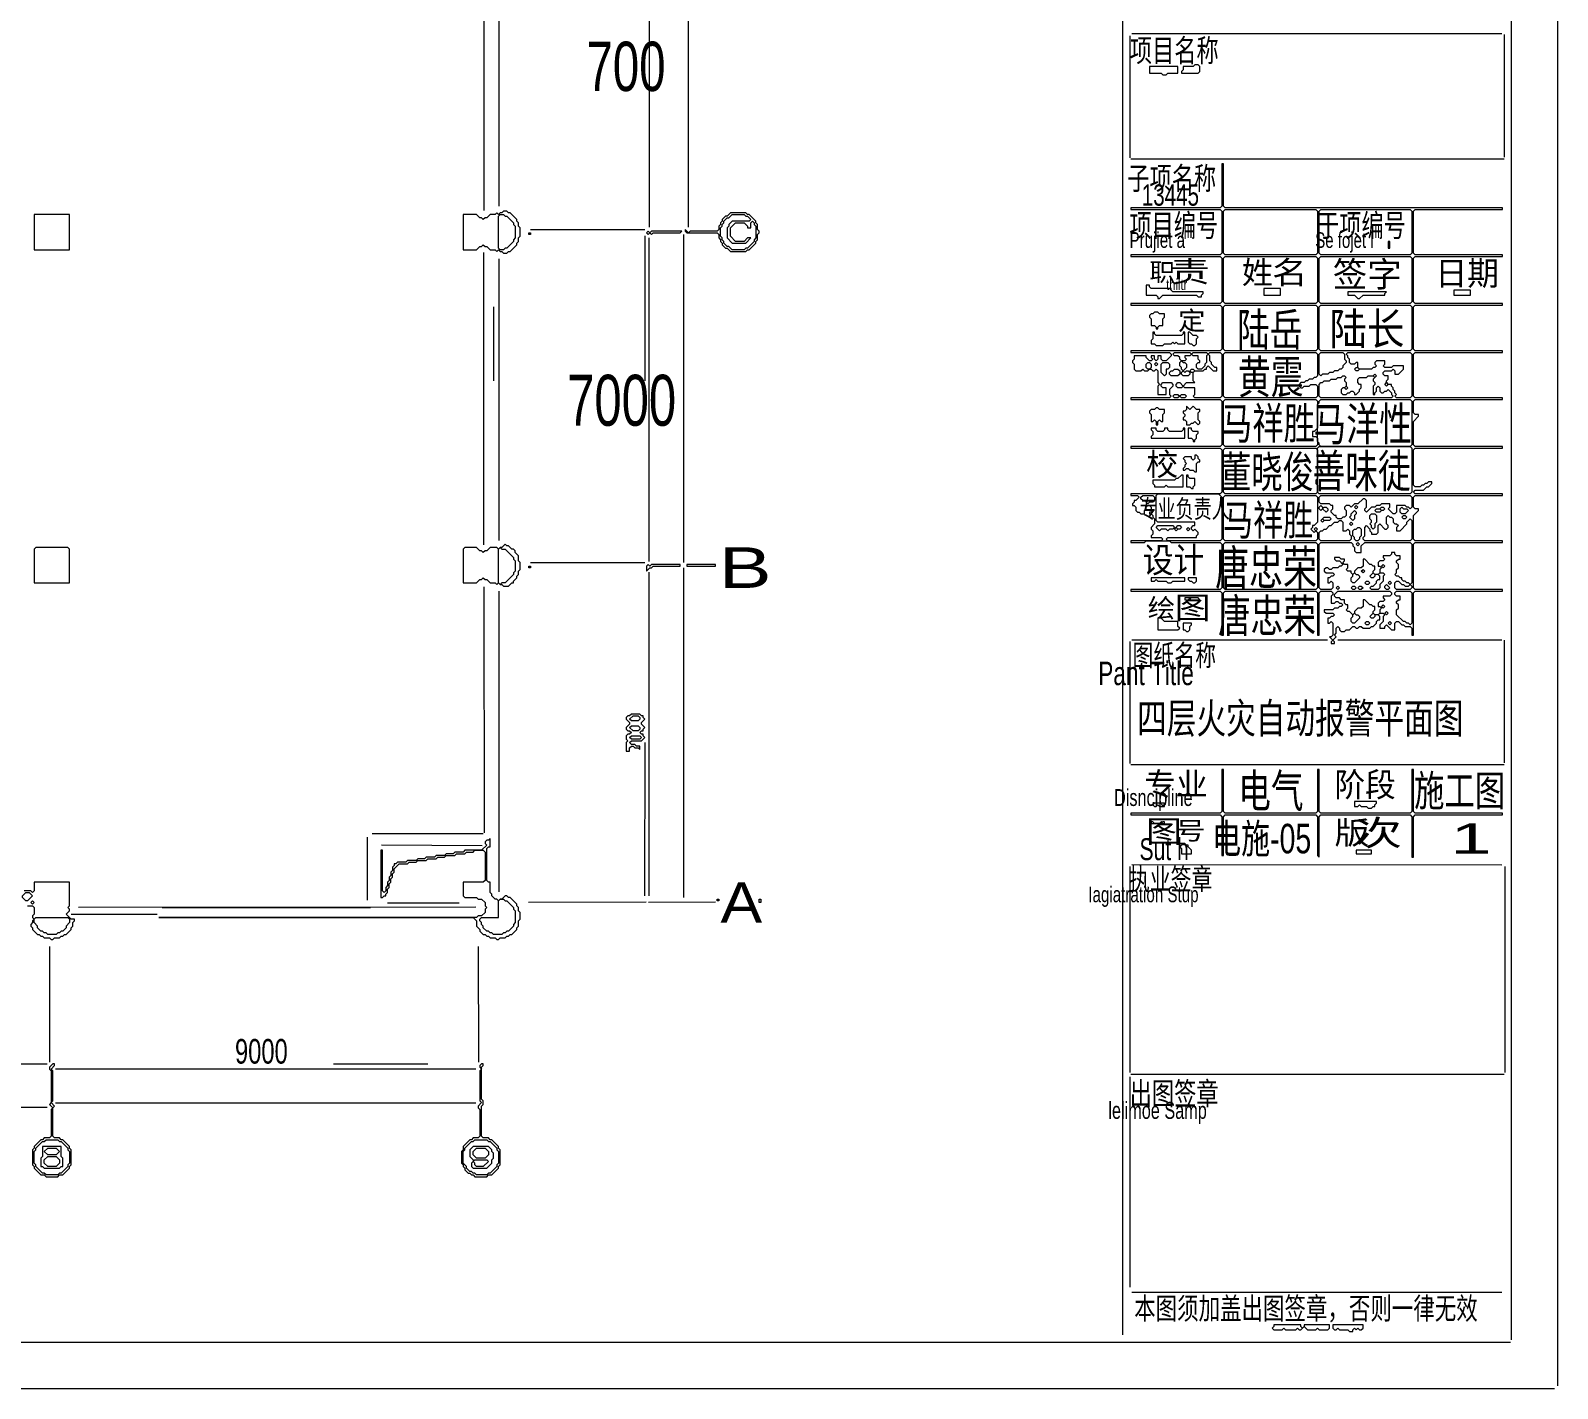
# Model space of a CAD drawing. Extents: x 67 to 3049, y 50 to 1736.
# Drawn here: x 2141 to 3049, y 50 to 857 of the extents above; entities that cross this region are included whole.
import ezdxf

# ---------------------------------------------------------------- set-up
doc = ezdxf.new("R2010")
doc.units = 0
for name, color, linetype, lineweight in [('OCR_TEXT', 6, 'Continuous', 0), ('TEXT_FALLBACK_OUTLINE', 2, 'Continuous', 0), ('TRACE_CURVE', 6, 'Continuous', 0), ('TRACE_STRAIGHT', 5, 'Continuous', 0), ('TRACE_TEXT_SYMBOL', 6, 'Continuous', 0)]:
    doc.layers.add(name, color=color, linetype=linetype, lineweight=lineweight)
doc.styles.add('wqy-unicode', font='wqy-unicode.lff')

msp = doc.modelspace()

# ---------------------------------------------------------------- linework, layer by layer
at = {"layer": 'TEXT_FALLBACK_OUTLINE', "color": 2}
msp.add_lwpolyline([(2828, 634), (2828, 632), (2827, 631), (2826, 631), (2826, 630), (2827, 629), (2827, 628), (2826, 627), (2826, 626), (2827, 626), (2828, 625), (2828, 623), (2830, 623), (2831, 624), (2832, 624), (2833, 625), (2835, 623), (2836, 624), (2836, 625), (2835, 626), (2835, 630), (2836, 631), (2836, 632), (2834, 632), (2832, 634), (2830, 632)], close=True, dxfattribs=at)
at = {"layer": 'TRACE_CURVE', "color": 6}
for points in [[(2849, 778), (2849, 753), (2848, 752), (2795, 752), (2795, 751), (2848, 751), (2849, 750), (2849, 725), (2848, 724), (2795, 724), (2795, 723), (2848, 723), (2849, 722), (2849, 696), (2848, 695), (2795, 695), (2795, 694), (2848, 694), (2849, 693), (2849, 668), (2848, 667), (2795, 667), (2795, 666), (2818, 666), (2819, 665), (2819, 664), (2816, 661), (2814, 661), (2813, 662), (2813, 664), (2811, 664), (2811, 662), (2810, 661), (2809, 662), (2809, 664), (2807, 664), (2807, 663), (2808, 662), (2807, 661), (2806, 661), (2804, 663), (2804, 664), (2797, 664), (2797, 662), (2796, 661), (2796, 660), (2797, 659), (2797, 656), (2798, 655), (2801, 655), (2802, 656), (2803, 655), (2805, 655), (2806, 656), (2807, 656), (2808, 655), (2809, 655), (2810, 656), (2811, 655), (2811, 648), (2812, 647), (2811, 646), (2811, 641), (2816, 641)], [(3016, 752), (2851, 752), (2850, 753), (2850, 778), (2849, 778)], [(2963, 569), (2966, 572), (2966, 573), (2964, 573), (2963, 574), (2963, 580), (2964, 581), (3016, 581), (3016, 582), (2964, 582), (2963, 583), (2964, 584), (2969, 584), (2971, 586), (2972, 586), (2974, 588), (2974, 589), (2972, 589), (2971, 588), (2970, 588), (2969, 587), (2968, 587), (2967, 586), (2964, 586), (2963, 587), (2963, 608), (2964, 609), (3016, 609), (3016, 610), (2964, 610), (2963, 611), (2963, 625), (2966, 628), (2966, 629), (2964, 629), (2963, 630), (2963, 637), (2964, 638), (3016, 638), (3016, 639), (2964, 639), (2963, 640), (2963, 665), (2964, 666), (3016, 666), (3016, 667), (2964, 667), (2963, 668), (2963, 693), (2964, 694), (3016, 694), (3016, 695), (2964, 695), (2963, 696), (2963, 722), (2964, 723), (3016, 723), (3016, 724), (2964, 724), (2963, 725), (2963, 750), (2964, 751), (3016, 751), (3016, 752)], [(2816, 641), (2816, 645), (2814, 645), (2813, 646), (2813, 647), (2814, 648), (2819, 648), (2820, 647), (2820, 646), (2818, 644), (2818, 641), (2819, 640), (2818, 639), (2795, 639), (2795, 638), (2848, 638), (2849, 637), (2849, 611), (2848, 610), (2795, 610), (2795, 609), (2848, 609), (2849, 608), (2849, 583), (2848, 582), (2795, 582), (2795, 581), (2799, 581), (2800, 580), (2798, 578), (2797, 578), (2797, 577), (2796, 576), (2796, 575), (2797, 575), (2798, 574), (2798, 572), (2799, 571), (2800, 571), (2801, 570), (2803, 570), (2803, 572), (2804, 573), (2804, 574), (2805, 575), (2806, 575), (2807, 574), (2807, 573), (2808, 572), (2807, 571), (2806, 571), (2806, 570), (2807, 570), (2808, 569), (2808, 568), (2809, 567), (2809, 564), (2807, 562), (2807, 561), (2808, 560), (2808, 558), (2807, 557), (2807, 556), (2813, 556)], [(2920, 651), (2921, 652), (2922, 652), (2923, 651), (2922, 650), (2922, 649), (2923, 648), (2923, 646), (2922, 645), (2921, 645), (2920, 644), (2920, 642), (2921, 641), (2923, 641), (2924, 642), (2925, 642), (2926, 643), (2927, 643), (2928, 642), (2928, 641), (2929, 641), (2931, 643), (2931, 644), (2932, 645), (2932, 647), (2931, 647), (2930, 648), (2930, 650), (2931, 651), (2935, 651), (2936, 652), (2939, 652), (2940, 651), (2939, 650), (2939, 649), (2940, 648), (2940, 647), (2939, 646), (2939, 641), (2940, 641), (2940, 642), (2941, 643), (2941, 645), (2942, 646), (2943, 645), (2943, 643), (2944, 642), (2945, 642), (2946, 643), (2947, 643), (2948, 644), (2950, 642), (2950, 641), (2951, 640), (2950, 639), (2908, 639), (2907, 640), (2907, 647), (2908, 648), (2909, 648), (2910, 649), (2913, 649), (2914, 650), (2917, 650)], [(2917, 650), (2918, 651), (2920, 651)], [(2916, 494), (2915, 495), (2917, 497), (2916, 498), (2917, 499), (2917, 502), (2918, 503), (2919, 502), (2919, 501), (2920, 500), (2922, 500), (2923, 501), (2925, 501), (2927, 503), (2928, 503), (2929, 502), (2930, 502), (2931, 503), (2932, 503), (2933, 502), (2937, 502), (2938, 503), (2939, 503), (2941, 505), (2941, 506), (2942, 507), (2943, 507), (2943, 509), (2942, 510), (2943, 511), (2945, 511), (2946, 510), (2945, 509), (2945, 506), (2943, 504), (2943, 502), (2946, 502), (2946, 503), (2947, 504), (2950, 501), (2952, 501), (2952, 505), (2953, 506), (2954, 506), (2956, 504), (2957, 504), (2958, 503), (2961, 503), (2962, 502), (2962, 498), (2963, 498), (2963, 523), (2964, 524), (3016, 524), (3016, 525), (2964, 525), (2963, 526), (2963, 552), (2964, 553), (3016, 553), (3016, 554), (2964, 554), (2963, 555), (2963, 569)], [(2813, 556), (2814, 555), (2813, 554), (2795, 554), (2795, 553), (2803, 553), (2804, 554), (2818, 554), (2819, 553), (2848, 553), (2849, 552), (2849, 526), (2848, 525), (2795, 525), (2795, 524), (2848, 524), (2849, 523), (2849, 498), (2850, 498), (2850, 523), (2851, 524), (2905, 524), (2906, 523), (2906, 498), (2907, 498), (2907, 523), (2908, 524), (2914, 524), (2915, 523), (2915, 522), (2914, 521), (2914, 517), (2916, 517), (2917, 518), (2918, 518), (2919, 517), (2920, 517), (2921, 516), (2920, 515), (2919, 515), (2918, 514), (2916, 514), (2915, 513), (2910, 513), (2910, 512), (2911, 511), (2915, 511), (2916, 510), (2915, 509), (2914, 509), (2913, 508), (2912, 508), (2912, 505), (2913, 505), (2914, 506), (2915, 505), (2915, 498), (2914, 497), (2913, 497), (2915, 495), (2914, 494), (2914, 493), (2916, 493), (2916, 494)], [(2907, 552), (2908, 553), (2926, 553), (2927, 552), (2927, 551), (2928, 550), (2928, 548), (2929, 547), (2932, 547), (2932, 551), (2934, 553), (2961, 553), (2962, 552), (2962, 529), (2961, 528), (2960, 529), (2959, 529), (2958, 530), (2957, 530), (2956, 531), (2956, 532), (2955, 532), (2954, 533), (2953, 533), (2952, 534), (2953, 535), (2953, 537), (2954, 538), (2954, 540), (2953, 541), (2953, 542), (2954, 543), (2955, 543), (2955, 545), (2953, 545), (2952, 546), (2952, 547), (2950, 547), (2950, 546), (2949, 545), (2945, 545), (2945, 544), (2946, 543), (2945, 542), (2943, 542), (2942, 541), (2942, 539), (2943, 539), (2944, 538), (2943, 537), (2943, 535), (2942, 534), (2940, 534), (2939, 535), (2939, 536), (2940, 537), (2940, 539), (2939, 539), (2938, 540), (2937, 540), (2934, 543), (2933, 543), (2933, 539), (2932, 538)], [(2932, 538), (2930, 538), (2928, 536), (2928, 535), (2927, 534), (2926, 535), (2926, 536), (2924, 536), (2923, 537), (2924, 538), (2924, 540), (2922, 540), (2921, 541), (2922, 542), (2922, 543), (2920, 543), (2919, 544), (2916, 544), (2916, 543), (2917, 542), (2919, 542), (2921, 540), (2920, 539), (2919, 539), (2918, 538), (2915, 538), (2914, 537), (2913, 537), (2912, 538), (2911, 538), (2910, 537), (2910, 536), (2911, 535), (2915, 535), (2916, 534), (2915, 533), (2914, 533), (2913, 532), (2912, 532), (2912, 529), (2913, 529), (2914, 530), (2915, 529), (2915, 526), (2914, 525), (2908, 525), (2907, 526), (2907, 552)]]:
    msp.add_lwpolyline(points, dxfattribs=at)
for points in [[(2850, 750), (2851, 751), (2905, 751), (2906, 750), (2906, 725), (2905, 724), (2851, 724), (2850, 725)], [(2907, 750), (2908, 751), (2961, 751), (2962, 750), (2962, 725), (2961, 724), (2908, 724), (2907, 725)], [(2850, 722), (2851, 723), (2905, 723), (2906, 722), (2906, 696), (2905, 695), (2851, 695), (2850, 696)], [(2907, 722), (2908, 723), (2961, 723), (2962, 722), (2962, 696), (2961, 695), (2908, 695), (2907, 696)], [(2850, 693), (2851, 694), (2905, 694), (2906, 693), (2906, 668), (2905, 667), (2851, 667), (2850, 668)], [(2907, 693), (2908, 694), (2961, 694), (2962, 693), (2962, 668), (2961, 667), (2908, 667), (2907, 668)], [(2820, 665), (2821, 666), (2830, 666), (2831, 665), (2830, 664), (2827, 664), (2827, 663), (2828, 662), (2827, 661), (2825, 661), (2824, 662), (2824, 663), (2823, 664), (2821, 664)], [(2841, 665), (2842, 666), (2848, 666), (2849, 665), (2849, 640), (2848, 639), (2833, 639), (2832, 640), (2833, 641), (2833, 645), (2827, 645), (2826, 646), (2828, 648), (2833, 648), (2832, 649), (2832, 654), (2833, 655), (2838, 655), (2839, 656), (2840, 656), (2840, 657), (2841, 658), (2844, 655), (2846, 655), (2846, 657), (2845, 657), (2843, 659), (2843, 660), (2842, 661), (2842, 664)], [(2831, 665), (2832, 666), (2840, 666), (2841, 665), (2840, 664), (2840, 660), (2839, 659), (2839, 658), (2837, 656), (2835, 656), (2834, 657), (2834, 659), (2835, 660), (2836, 660), (2836, 661), (2835, 662), (2835, 664), (2832, 664)], [(2850, 665), (2851, 666), (2905, 666), (2906, 665), (2906, 652), (2905, 651), (2904, 651), (2903, 650), (2901, 650), (2900, 649), (2899, 649), (2898, 648), (2896, 648), (2895, 647), (2895, 646), (2896, 645), (2897, 645), (2898, 646), (2901, 646), (2902, 647), (2905, 647), (2906, 646), (2906, 640), (2905, 639), (2851, 639), (2850, 640)], [(2907, 665), (2908, 666), (2921, 666), (2922, 665), (2922, 662), (2923, 661), (2923, 660), (2921, 658), (2921, 657), (2920, 656), (2919, 656), (2918, 655), (2916, 655), (2915, 654), (2913, 654), (2912, 653), (2909, 653), (2908, 652), (2907, 653)], [(2923, 665), (2924, 666), (2961, 666), (2962, 665), (2962, 640), (2961, 639), (2953, 639), (2952, 640), (2953, 641), (2952, 642), (2952, 643), (2951, 644), (2951, 645), (2950, 646), (2950, 647), (2948, 647), (2947, 648), (2947, 649), (2948, 650), (2948, 652), (2946, 652), (2945, 653), (2945, 654), (2946, 655), (2950, 655), (2951, 656), (2952, 655), (2952, 653), (2954, 653), (2957, 656), (2957, 658), (2951, 658), (2950, 657), (2946, 657), (2945, 658), (2946, 659), (2946, 661), (2941, 661), (2940, 660), (2940, 659), (2941, 658), (2940, 657), (2939, 657), (2938, 656), (2931, 656), (2930, 657), (2930, 660), (2929, 660), (2928, 659), (2926, 659), (2925, 660), (2925, 662), (2924, 663), (2924, 664)], [(2804, 659), (2805, 660), (2806, 660), (2807, 659), (2807, 657), (2806, 656), (2805, 656), (2804, 657)], [(2809, 659), (2810, 660), (2811, 659), (2810, 658)], [(2813, 659), (2814, 660), (2817, 660), (2818, 659), (2818, 657), (2817, 656), (2816, 656), (2816, 653), (2815, 652), (2813, 654)], [(2820, 655), (2821, 656), (2823, 656), (2824, 655), (2824, 653), (2823, 652), (2819, 652), (2818, 653), (2818, 654), (2819, 655)], [(2824, 660), (2825, 661), (2826, 660), (2827, 660), (2828, 659), (2828, 657), (2826, 655), (2825, 656), (2825, 657), (2824, 658)], [(2825, 654), (2826, 655), (2827, 654), (2828, 655), (2829, 655), (2830, 654), (2830, 653), (2829, 652), (2826, 652), (2825, 653)], [(2830, 655), (2831, 656), (2832, 656), (2833, 655), (2832, 654), (2831, 654)], [(2928, 656), (2929, 657), (2930, 657), (2931, 656), (2930, 655), (2929, 655)], [(2822, 647), (2823, 648), (2824, 648), (2826, 646), (2825, 645), (2823, 645), (2822, 646)], [(2922, 645), (2923, 646), (2924, 645), (2923, 644)], [(2939, 652), (2940, 653), (2941, 652), (2940, 651)], [(2946, 647), (2947, 648), (2948, 647), (2947, 646)], [(2820, 640), (2821, 641), (2823, 641), (2824, 640), (2823, 639), (2821, 639)], [(2824, 640), (2825, 641), (2827, 641), (2828, 640), (2827, 639), (2825, 639)], [(2850, 637), (2851, 638), (2905, 638), (2906, 637), (2906, 621), (2904, 619), (2903, 619), (2903, 616), (2905, 616), (2906, 615), (2906, 611), (2905, 610), (2851, 610), (2850, 611)], [(2907, 637), (2908, 638), (2961, 638), (2962, 637), (2962, 611), (2961, 610), (2908, 610), (2907, 611), (2907, 612), (2906, 613), (2906, 635), (2907, 636)], [(2850, 608), (2851, 609), (2905, 609), (2906, 608), (2906, 591), (2905, 590), (2905, 588), (2906, 587), (2906, 583), (2905, 582), (2851, 582), (2850, 583)], [(2906, 609), (2907, 610), (2961, 610), (2962, 609), (2962, 583), (2961, 582), (2907, 582), (2906, 583)], [(2801, 580), (2802, 581), (2808, 581), (2809, 580), (2809, 578), (2808, 577), (2806, 577), (2805, 576), (2804, 577), (2804, 578), (2802, 578), (2801, 579)], [(2810, 581), (2811, 582), (2847, 582), (2849, 580), (2849, 555), (2848, 554), (2817, 554), (2816, 555), (2817, 556), (2834, 556), (2834, 557), (2835, 558), (2835, 559), (2833, 561), (2832, 560), (2831, 561), (2831, 562), (2832, 563), (2833, 563), (2833, 565), (2811, 565), (2810, 566)], [(2850, 580), (2851, 581), (2905, 581), (2906, 580), (2906, 565), (2904, 563), (2903, 563), (2903, 562), (2902, 561), (2904, 559), (2905, 560), (2906, 559), (2906, 555), (2905, 554), (2851, 554), (2850, 555)], [(2907, 580), (2908, 581), (2961, 581), (2962, 580), (2962, 574), (2961, 573), (2960, 574), (2959, 574), (2958, 575), (2953, 575), (2953, 571), (2952, 570), (2951, 570), (2948, 573), (2949, 574), (2949, 576), (2944, 576), (2943, 575), (2941, 575), (2940, 574), (2938, 574), (2935, 571), (2934, 572), (2934, 573), (2935, 574), (2935, 578), (2934, 579), (2933, 579), (2930, 576), (2928, 576), (2926, 574), (2925, 575), (2923, 575), (2922, 574), (2922, 573), (2923, 572), (2923, 569), (2922, 568), (2921, 568), (2920, 567), (2918, 567), (2917, 568), (2917, 569), (2916, 569), (2914, 571), (2914, 572), (2915, 573), (2915, 575), (2914, 575), (2913, 576), (2908, 576), (2907, 577)], [(2907, 574), (2908, 575), (2909, 574), (2909, 573), (2908, 572), (2907, 573)], [(2909, 573), (2910, 574), (2911, 574), (2912, 573), (2912, 572), (2911, 571)], [(2928, 572), (2929, 571), (2929, 570), (2928, 569), (2928, 567), (2927, 566), (2925, 568), (2926, 569), (2926, 570)], [(2928, 574), (2929, 575), (2930, 574), (2929, 573)], [(2940, 572), (2941, 573), (2943, 573), (2944, 572), (2943, 571), (2941, 571)], [(2943, 573), (2944, 574), (2945, 574), (2946, 573), (2945, 572), (2944, 572)], [(2955, 573), (2956, 574), (2957, 573), (2959, 573), (2960, 572), (2958, 570), (2956, 570), (2955, 571)], [(2810, 562), (2811, 563), (2820, 563), (2821, 562), (2820, 561), (2818, 561), (2817, 560), (2816, 561), (2813, 561), (2812, 560)], [(2822, 562), (2823, 563), (2824, 563), (2825, 562), (2824, 561), (2823, 561)], [(2918, 565), (2919, 566), (2920, 566), (2921, 565), (2921, 560), (2923, 560), (2924, 561), (2925, 560), (2925, 558), (2926, 557), (2926, 555), (2925, 554), (2908, 554), (2907, 555), (2907, 559), (2908, 560), (2909, 560), (2910, 561), (2911, 561), (2913, 563), (2914, 563), (2916, 565)], [(2908, 566), (2909, 567), (2910, 566), (2909, 565)], [(2909, 567), (2910, 568), (2913, 568), (2914, 567), (2913, 566), (2910, 566)], [(2925, 564), (2926, 565), (2927, 564), (2926, 563)], [(2947, 568), (2948, 569), (2949, 568), (2950, 568), (2951, 567), (2951, 565), (2952, 564), (2953, 564), (2954, 563), (2953, 562), (2953, 560), (2955, 560), (2959, 564), (2959, 565), (2961, 567), (2962, 566), (2962, 555), (2961, 554), (2934, 554), (2933, 555), (2933, 556), (2934, 557), (2934, 562), (2935, 563), (2937, 561), (2937, 560), (2938, 559), (2938, 558), (2941, 558), (2942, 559), (2942, 563), (2943, 564), (2946, 561), (2947, 561), (2948, 562), (2948, 563), (2947, 564)], [(2937, 569), (2938, 570), (2940, 570), (2941, 569), (2941, 565), (2940, 564), (2940, 562), (2939, 561), (2938, 562), (2938, 563), (2937, 564), (2938, 565), (2938, 566), (2937, 567)], [(2956, 568), (2957, 569), (2958, 569), (2959, 568), (2958, 567), (2957, 567)], [(2821, 561), (2822, 562), (2823, 561), (2822, 560)], [(2828, 561), (2829, 562), (2830, 561), (2829, 560)], [(2904, 561), (2905, 562), (2906, 561), (2905, 560)], [(2929, 561), (2930, 562), (2931, 562), (2932, 561), (2932, 557), (2931, 556), (2931, 555), (2930, 554), (2929, 554), (2928, 555), (2928, 556), (2927, 557), (2927, 560), (2928, 561)], [(2850, 552), (2851, 553), (2905, 553), (2906, 552), (2906, 526), (2905, 525), (2851, 525), (2850, 526)], [(2929, 552), (2930, 553), (2931, 552), (2930, 551)], [(2932, 536), (2933, 537), (2934, 536), (2933, 535)], [(2944, 539), (2945, 540), (2946, 539), (2945, 538)], [(2917, 526), (2918, 527), (2919, 526), (2918, 525)], [(2927, 534), (2928, 535), (2929, 534), (2930, 534), (2931, 533), (2931, 532), (2928, 529), (2927, 529), (2926, 530), (2926, 532), (2927, 533)], [(2926, 526), (2927, 527), (2928, 527), (2929, 526), (2928, 525), (2927, 525)], [(2930, 526), (2931, 527), (2932, 527), (2933, 526), (2932, 525), (2931, 525)], [(2934, 529), (2935, 530), (2936, 530), (2937, 529), (2936, 528), (2935, 528)], [(2942, 534), (2943, 535), (2945, 535), (2946, 534), (2945, 533), (2945, 530), (2943, 528), (2943, 526), (2942, 525), (2938, 525), (2937, 526), (2938, 527), (2939, 527), (2941, 529), (2941, 530), (2942, 531), (2943, 531), (2943, 533)], [(2939, 535), (2940, 534), (2940, 533), (2939, 532), (2938, 532), (2937, 533)], [(2946, 527), (2947, 528), (2949, 526), (2948, 525), (2947, 525), (2946, 526)], [(2948, 529), (2949, 530), (2950, 529), (2949, 528)], [(2952, 529), (2953, 530), (2954, 530), (2956, 528), (2957, 528), (2958, 527), (2960, 527), (2961, 528), (2962, 527), (2962, 526), (2961, 525), (2953, 525), (2952, 526)], [(2918, 524), (2949, 524), (2950, 523), (2950, 522), (2949, 521), (2945, 521), (2945, 520), (2946, 519), (2945, 518), (2943, 518), (2942, 517), (2942, 515), (2943, 515), (2944, 514), (2943, 513), (2943, 511), (2942, 510), (2940, 510), (2939, 511), (2939, 512), (2940, 513), (2940, 515), (2939, 515), (2938, 516), (2937, 516), (2934, 519), (2933, 519), (2933, 515), (2932, 514), (2930, 514), (2928, 512), (2928, 511), (2927, 510), (2925, 512), (2924, 512), (2923, 513), (2924, 514), (2924, 516), (2923, 516), (2922, 517), (2922, 519), (2920, 519), (2919, 520), (2917, 520), (2916, 521), (2916, 522)], [(2952, 523), (2953, 524), (2961, 524), (2962, 523), (2962, 505), (2961, 504), (2960, 505), (2959, 505), (2958, 506), (2957, 506), (2953, 510), (2953, 513), (2954, 514), (2954, 516), (2953, 517), (2953, 518), (2954, 519), (2955, 519), (2955, 521), (2953, 521), (2952, 522)], [(2927, 510), (2928, 511), (2929, 510), (2930, 510), (2931, 509), (2931, 508), (2928, 505), (2927, 505), (2926, 506), (2926, 508), (2927, 509)], [(2939, 511), (2940, 510), (2940, 509), (2939, 508), (2938, 508), (2937, 509)], [(2944, 515), (2945, 516), (2946, 515), (2945, 514)], [(2946, 511), (2947, 512), (2948, 511), (2947, 510)], [(2934, 505), (2935, 506), (2936, 506), (2937, 505), (2936, 504), (2935, 504)], [(2948, 505), (2949, 506), (2950, 505), (2949, 504)]]:
    msp.add_lwpolyline(points, close=True, dxfattribs=at)
at = {"layer": 'TRACE_STRAIGHT', "color": 5}
for p, q in [((3048.61, 1734.12), (3048.61, 51.62)), ((3021, 1708), (3021, 79)), ((2790, 1704), (2790, 82)), ((2508.6, 932.88), (2508.61, 740.38)), ((2531.71, 932.88), (2531.71, 740.38)), ((2410.37, 922.88), (2410.37, 750.38)), ((2419.44, 752.88), (2419.45, 921.62)), ((2794.37, 854.13), (2794.37, 781.62)), ((2795.62, 855.51), (3015.62, 855.51)), ((3017, 855), (3017, 782)), ((2795, 781), (3017, 781)), ((2438, 739), (2506, 739)), ((2506.08, 735.38), (2506.11, 649.12)), ((2529, 736), (2529, 541)), ((2508.6, 541.62), (2508.61, 734.12)), ((2410.37, 551.62), (2410.37, 725.38)), ((2419.44, 554.12), (2419.44, 721.62)), ((2416, 693), (2416, 649)), ((2438, 541), (2506, 541)), ((2529, 538), (2529, 342)), ((2410.27, 526.63), (2410.51, 380.37)), ((2508.6, 342.88), (2508.61, 535.38)), ((2419.43, 345.37), (2419.46, 524.12)), ((2794.37, 494.12), (2794.37, 421.62)), ((2795.62, 495.18), (2911.87, 495.11)), ((2918.12, 495.12), (3015.62, 495.12)), ((3017, 495), (3017, 422)), ((2506.03, 342.87), (2506.18, 434.13)), ((2795, 421), (3017, 421)), ((2341.09, 340.37), (2341.1, 377.88)), ((2344, 380), (2410, 380)), ((2349.37, 373.28), (2409.38, 372.81)), ((2794.37, 360.38), (2794.38, 237.88)), ((2795.62, 361.61), (3015.62, 361.45)), ((3017.27, 360.38), (3017.27, 237.88)), ((2169.37, 336.25), (2405.62, 336.45)), ((2219, 336), (2343, 336)), ((2353.12, 338.77), (2395.63, 338.8)), ((2436.87, 339.28), (2506.88, 339.3)), ((2508.11, 339.12), (2548.13, 339.33)), ((2165, 332), (2216, 332)), ((2152.01, 312.88), (2152.07, 244.12)), ((2407.01, 312.88), (2407.07, 244.12)), ((1958.12, 243.12), (2150.62, 243.12)), ((2155.62, 240.11), (2405.62, 240.11)), ((2321, 243), (2377, 243)), ((2795, 237), (3017, 237)), ((2794.37, 235.38), (2794.38, 110.38)), ((2155.62, 219.91), (2405.62, 219.91)), ((1958.12, 217.39), (2150.62, 217.39)), ((2795.62, 107.4), (3015.62, 107.39)), ((93.12, 77.71), (3020.62, 77.67)), ((68.12, 50.11), (3046.88, 50.11))]:
    msp.add_line(p, q, dxfattribs=at)
at = {"layer": 'TRACE_TEXT_SYMBOL', "color": 6}
for points in [[(2806, 836), (2806, 832), (2813, 832), (2814, 831), (2816, 831), (2817, 832), (2823, 832), (2823, 836)], [(2833, 837), (2832, 836), (2826, 836), (2826, 834), (2825, 833), (2825, 832), (2835, 832), (2836, 833), (2836, 836), (2835, 837)], [(2143, 748), (2143, 727), (2164, 727), (2164, 748)], [(2422, 750), (2421, 749), (2420, 749), (2419, 748), (2418, 749), (2417, 748), (2414, 748), (2412, 746), (2411, 746), (2410, 745), (2409, 746), (2408, 746), (2406, 748), (2398, 748), (2398, 727), (2406, 727), (2408, 729), (2409, 729), (2410, 730), (2411, 729), (2412, 729), (2414, 727), (2417, 727), (2418, 726), (2419, 727), (2420, 726), (2421, 726), (2422, 725), (2424, 725), (2425, 726), (2426, 726), (2430, 730), (2430, 731), (2431, 732), (2431, 734), (2432, 735), (2432, 740), (2431, 741), (2431, 743), (2430, 744), (2430, 745), (2426, 749), (2425, 749), (2424, 750)], [(2419, 747), (2420, 748), (2422, 748), (2423, 747), (2424, 747), (2428, 743), (2428, 742), (2429, 741), (2429, 734), (2428, 733), (2428, 732), (2424, 728), (2423, 728), (2422, 727), (2420, 727), (2419, 728)], [(2557, 749), (2555, 747), (2554, 747), (2552, 745), (2552, 744), (2551, 743), (2551, 742), (2550, 741), (2550, 739), (2549, 738), (2533, 738), (2532, 737), (2530, 739), (2530, 738), (2531, 737), (2549, 737), (2550, 736), (2550, 734), (2551, 733), (2551, 732), (2552, 731), (2552, 730), (2554, 728), (2555, 728), (2557, 726), (2566, 726), (2567, 727), (2568, 727), (2572, 731), (2572, 732), (2573, 733), (2573, 736), (2574, 737), (2574, 738), (2573, 739), (2573, 742), (2572, 743), (2572, 744), (2568, 748), (2567, 748), (2566, 749)], [(2558, 748), (2565, 748), (2566, 747), (2567, 747), (2569, 745), (2568, 744), (2558, 744), (2556, 742), (2556, 741), (2555, 740), (2555, 734), (2558, 731), (2566, 731), (2569, 734), (2567, 734), (2565, 732), (2560, 732), (2557, 735), (2557, 740), (2560, 743), (2565, 743), (2567, 741), (2567, 740), (2569, 740), (2569, 743), (2570, 744), (2571, 743), (2571, 742), (2572, 741), (2572, 734), (2571, 733), (2571, 732), (2567, 728), (2566, 728), (2565, 727), (2558, 727), (2556, 729), (2555, 729), (2553, 731), (2553, 732), (2552, 733), (2552, 734), (2551, 735), (2551, 740), (2552, 741), (2552, 742), (2553, 743), (2553, 744), (2555, 746), (2556, 746)], [(2437, 737), (2438, 737), (2438, 736), (2437, 736)], [(2508, 738), (2507, 737), (2508, 736), (2509, 737), (2510, 736), (2511, 737), (2527, 737), (2528, 738), (2510, 738), (2509, 737)], [(2948, 732), (2948, 728), (2949, 728), (2949, 732)], [(2804, 706), (2804, 700), (2810, 700), (2811, 699), (2811, 698), (2812, 698), (2814, 700), (2834, 700), (2835, 699), (2837, 699), (2837, 700), (2838, 701), (2838, 702), (2820, 702), (2819, 703), (2819, 704), (2807, 704), (2806, 705), (2806, 706)], [(2874, 704), (2874, 700), (2884, 700), (2884, 704)], [(2924, 702), (2924, 700), (2928, 700), (2930, 698), (2931, 698), (2933, 700), (2946, 700), (2946, 701), (2947, 702)], [(2987, 703), (2987, 700), (2997, 700), (2997, 703)], [(2809, 690), (2808, 689), (2807, 689), (2806, 688), (2806, 687), (2807, 686), (2807, 682), (2809, 682), (2810, 681), (2810, 680), (2811, 680), (2811, 681), (2812, 682), (2814, 682), (2814, 686), (2815, 687), (2815, 689), (2812, 689), (2811, 690)], [(2808, 678), (2808, 674), (2807, 673), (2807, 671), (2809, 671), (2810, 670), (2814, 670), (2815, 671), (2819, 671), (2820, 672), (2821, 671), (2822, 672), (2823, 671), (2827, 671), (2827, 678), (2826, 678), (2826, 677), (2825, 676), (2810, 676), (2809, 677), (2809, 678)], [(2829, 678), (2829, 672), (2830, 671), (2831, 671), (2832, 670), (2833, 670), (2834, 671), (2834, 674), (2835, 675), (2834, 676), (2832, 676), (2830, 678)], [(2810, 633), (2809, 632), (2807, 632), (2806, 631), (2806, 630), (2807, 629), (2807, 625), (2808, 625), (2809, 626), (2810, 625), (2810, 623), (2811, 623), (2811, 625), (2812, 626), (2813, 625), (2814, 625), (2814, 629), (2815, 630), (2815, 632), (2812, 632), (2811, 633)], [(2807, 621), (2807, 620), (2808, 619), (2808, 617), (2807, 616), (2807, 615), (2827, 615), (2827, 621), (2826, 621), (2826, 620), (2825, 619), (2818, 619), (2817, 620), (2817, 621), (2815, 621), (2815, 620), (2814, 619), (2811, 619), (2810, 620), (2810, 621)], [(2829, 621), (2829, 615), (2831, 615), (2832, 614), (2832, 613), (2833, 613), (2833, 614), (2834, 615), (2834, 617), (2835, 618), (2835, 619), (2832, 619), (2831, 620), (2831, 621)], [(2833, 605), (2833, 603), (2832, 602), (2831, 603), (2831, 604), (2827, 604), (2826, 603), (2827, 602), (2827, 601), (2828, 600), (2827, 599), (2827, 598), (2826, 597), (2826, 596), (2827, 596), (2828, 597), (2829, 597), (2830, 596), (2832, 596), (2833, 595), (2834, 595), (2834, 600), (2835, 601), (2836, 601), (2836, 602), (2835, 603), (2835, 604), (2834, 605)], [(2825, 593), (2823, 591), (2822, 591), (2821, 590), (2808, 590), (2808, 588), (2809, 587), (2809, 586), (2815, 586), (2816, 587), (2817, 586), (2826, 586), (2826, 593)], [(2828, 593), (2828, 586), (2830, 586), (2831, 585), (2832, 585), (2832, 586), (2833, 587), (2833, 591), (2830, 591), (2829, 592), (2829, 593)], [(2144, 550), (2143, 549), (2143, 529), (2164, 529), (2164, 549), (2163, 550)], [(2423, 552), (2421, 550), (2420, 550), (2419, 549), (2418, 550), (2414, 550), (2412, 548), (2411, 548), (2410, 547), (2409, 548), (2408, 548), (2406, 550), (2399, 550), (2398, 549), (2398, 529), (2406, 529), (2408, 531), (2409, 531), (2410, 532), (2411, 531), (2412, 531), (2414, 529), (2417, 529), (2418, 528), (2419, 529), (2420, 528), (2421, 528), (2422, 527), (2425, 527), (2427, 529), (2428, 529), (2428, 530), (2430, 532), (2430, 533), (2431, 534), (2431, 536), (2432, 537), (2432, 541), (2431, 542), (2431, 545), (2429, 547), (2429, 548), (2428, 549), (2427, 549), (2425, 551), (2424, 551)], [(2419, 549), (2420, 550), (2421, 549), (2423, 549), (2428, 544), (2428, 543), (2429, 542), (2429, 536), (2428, 535), (2428, 534), (2423, 529), (2421, 529), (2420, 528), (2419, 529)], [(2437, 539), (2438, 539), (2438, 538), (2437, 538)], [(2508, 540), (2507, 539), (2507, 536), (2509, 538), (2510, 538), (2511, 539), (2527, 539), (2527, 540), (2510, 540), (2509, 539)], [(2531, 540), (2531, 539), (2548, 539), (2548, 540)], [(2807, 532), (2807, 530), (2809, 530), (2810, 531), (2811, 530), (2816, 530), (2817, 529), (2819, 529), (2820, 530), (2827, 530), (2827, 532)], [(2829, 532), (2829, 531), (2830, 530), (2831, 530), (2832, 529), (2833, 529), (2834, 530), (2834, 532)], [(2827, 520), (2827, 519), (2836, 519), (2835, 520)], [(2811, 508), (2811, 501), (2823, 501), (2824, 502), (2823, 503), (2823, 506), (2815, 506), (2813, 508)], [(2826, 505), (2826, 501), (2827, 501), (2828, 500), (2829, 500), (2830, 501), (2830, 503), (2831, 504), (2831, 505)], [(2498, 451), (2497, 450), (2496, 450), (2495, 449), (2495, 448), (2497, 446), (2497, 445), (2495, 443), (2495, 442), (2496, 441), (2497, 441), (2498, 440), (2497, 439), (2496, 439), (2495, 438), (2495, 436), (2496, 435), (2495, 434), (2495, 429), (2497, 429), (2497, 431), (2498, 432), (2499, 432), (2500, 431), (2502, 431), (2503, 430), (2503, 432), (2501, 432), (2500, 433), (2498, 433), (2497, 434), (2498, 435), (2504, 435), (2506, 437), (2505, 438), (2505, 439), (2504, 439), (2503, 440), (2504, 441), (2505, 441), (2505, 442), (2506, 443), (2504, 445), (2504, 446), (2506, 448), (2505, 449), (2505, 450), (2504, 450), (2503, 451)], [(2499, 450), (2502, 450), (2503, 449), (2503, 448), (2502, 447), (2498, 447), (2497, 448)], [(2497, 443), (2498, 444), (2502, 444), (2503, 443), (2503, 442), (2502, 441), (2499, 441)], [(2497, 437), (2498, 438), (2503, 438), (2504, 437), (2503, 436), (2498, 436)], [(2849, 418), (2849, 393), (2848, 392), (2795, 392), (2795, 391), (2848, 391), (2849, 390), (2849, 367), (2850, 367), (2850, 390), (2851, 391), (2905, 391), (2906, 390), (2906, 367), (2907, 366), (2907, 390), (2908, 391), (2961, 391), (2962, 390), (2962, 366), (2963, 366), (2963, 390), (2964, 391), (3016, 391), (3016, 392), (2964, 392), (2963, 393), (2963, 418), (2962, 418), (2962, 393), (2961, 392), (2908, 392), (2907, 393), (2907, 418), (2906, 418), (2906, 393), (2905, 392), (2851, 392), (2850, 393), (2850, 418)], [(2809, 398), (2808, 397), (2809, 396), (2810, 396), (2811, 397), (2812, 396), (2815, 396), (2815, 398)], [(2928, 399), (2928, 396), (2930, 396), (2931, 397), (2932, 396), (2935, 396), (2936, 395), (2938, 395), (2939, 396), (2940, 396), (2940, 397), (2941, 398), (2941, 399)], [(2807, 387), (2807, 386), (2815, 386), (2815, 387), (2814, 387), (2813, 386), (2809, 386), (2808, 387)], [(2824, 374), (2824, 372), (2825, 371), (2825, 368), (2831, 368), (2831, 370), (2829, 372), (2829, 373), (2828, 373), (2827, 374)], [(2929, 370), (2929, 368), (2938, 368), (2938, 370)], [(2138, 345), (2140, 345), (2142, 343), (2139, 340), (2138, 340), (2136, 342), (2136, 343)], [(2141, 339), (2142, 340), (2143, 339), (2142, 338)], [(2419, 340), (2420, 341), (2422, 341), (2423, 340), (2424, 340), (2428, 336), (2428, 335), (2429, 334), (2429, 327), (2428, 326), (2428, 325), (2425, 322), (2424, 322), (2423, 321), (2422, 321), (2421, 320), (2416, 320), (2415, 321), (2414, 321), (2413, 322), (2412, 322), (2410, 324), (2410, 325), (2409, 326), (2409, 327), (2408, 328), (2408, 329), (2409, 330), (2419, 330)], [(2549, 341), (2550, 341), (2550, 340), (2549, 340)], [(2574, 341), (2575, 341), (2575, 339), (2574, 339)], [(2143, 329), (2144, 330), (2163, 330), (2164, 329), (2164, 327), (2162, 325), (2162, 324), (2160, 322), (2159, 322), (2158, 321), (2157, 321), (2156, 320), (2151, 320), (2150, 321), (2149, 321), (2148, 322), (2147, 322), (2145, 324), (2145, 325), (2143, 327)], [(2154, 243), (2152, 241), (2152, 240), (2153, 239), (2153, 220), (2152, 219), (2154, 217), (2153, 216), (2153, 200), (2152, 199), (2149, 199), (2148, 198), (2147, 198), (2143, 194), (2143, 193), (2142, 192), (2142, 183), (2143, 182), (2143, 181), (2147, 177), (2149, 177), (2150, 176), (2157, 176), (2158, 177), (2160, 177), (2164, 181), (2164, 182), (2165, 183), (2165, 192), (2164, 193), (2164, 194), (2160, 198), (2159, 198), (2158, 199), (2155, 199), (2154, 200), (2154, 217), (2155, 218), (2153, 220), (2154, 221), (2154, 239), (2153, 240), (2155, 242), (2155, 243)], [(2409, 243), (2408, 242), (2408, 241), (2409, 240), (2408, 239), (2408, 221), (2409, 220), (2407, 218), (2407, 217), (2408, 216), (2408, 200), (2407, 199), (2404, 199), (2403, 198), (2402, 198), (2398, 194), (2398, 192), (2397, 191), (2397, 184), (2398, 183), (2398, 182), (2399, 181), (2399, 180), (2401, 178), (2402, 178), (2403, 177), (2404, 177), (2405, 176), (2412, 176), (2413, 177), (2415, 177), (2419, 181), (2419, 182), (2420, 183), (2420, 192), (2419, 193), (2419, 194), (2415, 198), (2414, 198), (2413, 199), (2410, 199), (2409, 200), (2409, 218), (2410, 219), (2410, 221), (2409, 222), (2409, 241), (2410, 242), (2410, 243)], [(2149, 197), (2150, 198), (2157, 198), (2158, 197), (2159, 197), (2163, 193), (2163, 192), (2164, 191), (2164, 184), (2163, 183), (2163, 182), (2159, 178), (2158, 178), (2157, 177), (2150, 177), (2149, 178), (2148, 178), (2144, 182), (2144, 183), (2143, 184), (2143, 191), (2144, 192), (2144, 193), (2148, 197)], [(2148, 194), (2148, 188), (2147, 187), (2147, 182), (2148, 182), (2149, 181), (2158, 181), (2159, 182), (2160, 182), (2160, 187), (2159, 188), (2159, 194)], [(2151, 193), (2156, 193), (2158, 191), (2156, 189), (2151, 189), (2149, 191)], [(2404, 197), (2405, 198), (2412, 198), (2413, 197), (2414, 197), (2418, 193), (2418, 192), (2419, 191), (2419, 184), (2418, 183), (2418, 182), (2414, 178), (2413, 178), (2412, 177), (2406, 177), (2405, 178), (2404, 178), (2403, 179), (2402, 179), (2400, 181), (2400, 182), (2398, 184), (2398, 191), (2399, 192), (2399, 193), (2403, 197)], [(2404, 194), (2402, 192), (2402, 188), (2404, 186), (2404, 185), (2403, 184), (2403, 182), (2404, 181), (2412, 181), (2415, 184), (2415, 186), (2416, 187), (2416, 190), (2415, 191), (2415, 192), (2413, 194)], [(2406, 193), (2411, 193), (2413, 191), (2413, 189), (2411, 187), (2406, 187), (2404, 189), (2404, 191)], [(2151, 188), (2156, 188), (2158, 186), (2158, 184), (2156, 182), (2151, 182), (2149, 184), (2149, 186)], [(2404, 185), (2405, 186), (2412, 186), (2413, 185), (2410, 182), (2406, 182), (2405, 183), (2405, 184)], [(2880, 88), (2880, 87), (2879, 86), (2880, 85), (2885, 85), (2886, 86), (2887, 85), (2893, 85), (2894, 86), (2895, 85), (2896, 85), (2898, 87), (2900, 85), (2905, 85), (2906, 86), (2907, 85), (2912, 85), (2913, 86), (2913, 88), (2898, 88), (2898, 87), (2897, 86), (2896, 87), (2896, 88)], [(2915, 88), (2915, 86), (2916, 85), (2917, 85), (2918, 86), (2919, 85), (2924, 85), (2925, 84), (2927, 84), (2927, 85), (2928, 86), (2929, 85), (2930, 86), (2931, 85), (2932, 85), (2933, 86), (2933, 88)]]:
    msp.add_lwpolyline(points, close=True, dxfattribs=at)
for points in [[(2414, 377), (2413, 376), (2412, 376), (2411, 375), (2411, 374), (2412, 373), (2409, 370), (2399, 370), (2398, 369), (2393, 369), (2392, 368), (2388, 368), (2387, 367), (2382, 367), (2381, 366), (2376, 366), (2375, 365), (2371, 365), (2370, 364), (2365, 364), (2364, 363), (2359, 363), (2358, 362), (2357, 362), (2357, 361), (2356, 360), (2356, 358), (2355, 357), (2355, 355), (2354, 354), (2354, 352), (2353, 351), (2353, 349), (2352, 348), (2352, 346), (2351, 345), (2350, 346), (2350, 370), (2349, 370), (2349, 342), (2350, 342), (2351, 343), (2352, 343), (2352, 344), (2353, 345), (2353, 347), (2354, 348), (2354, 350), (2355, 351), (2355, 353), (2356, 354), (2356, 356), (2357, 357), (2357, 359), (2360, 362), (2365, 362), (2366, 363), (2370, 363), (2371, 364), (2376, 364), (2377, 365), (2382, 365), (2383, 366), (2387, 366)], [(2418, 341), (2417, 341), (2415, 343), (2415, 344), (2414, 345), (2414, 351), (2413, 351), (2412, 352), (2412, 371), (2413, 372), (2414, 372), (2414, 377)], [(2387, 366), (2388, 367), (2393, 367), (2394, 368), (2399, 368), (2400, 369), (2404, 369), (2405, 370), (2410, 370), (2411, 369), (2411, 352), (2410, 351), (2398, 351), (2398, 343), (2399, 342), (2406, 342), (2407, 341), (2409, 341), (2411, 339), (2411, 337), (2412, 336), (2411, 335), (2411, 333), (2409, 331), (2407, 331), (2406, 330), (2217, 330), (2404, 330), (2406, 328), (2406, 325), (2408, 323), (2408, 322), (2410, 320), (2411, 320), (2412, 319), (2413, 319), (2414, 318), (2417, 318), (2418, 317), (2419, 317), (2420, 318), (2423, 318), (2424, 319), (2425, 319), (2426, 320), (2427, 320), (2430, 323), (2430, 324), (2431, 325), (2431, 328), (2432, 329), (2432, 333), (2431, 334), (2431, 336), (2430, 337), (2430, 338), (2426, 342), (2425, 342), (2424, 343), (2423, 343), (2421, 341), (2420, 341), (2419, 340), (2418, 341)], [(2139, 337), (2142, 337), (2143, 336), (2143, 332), (2142, 331), (2142, 330), (2143, 329), (2142, 328), (2142, 327), (2141, 326), (2141, 325), (2142, 324), (2142, 323), (2145, 320), (2146, 320), (2147, 319), (2148, 319), (2149, 318), (2152, 318), (2153, 317), (2154, 317), (2155, 318), (2158, 318), (2159, 319), (2160, 319), (2161, 320), (2162, 320), (2165, 323), (2165, 324), (2166, 325), (2166, 327), (2167, 328), (2167, 329), (2165, 329), (2162, 332), (2164, 334), (2164, 335), (2163, 336), (2164, 337), (2164, 351), (2143, 351), (2143, 346), (2142, 345), (2141, 346), (2137, 346)]]:
    msp.add_lwpolyline(points, dxfattribs=at)

# ---------------------------------------------------------------- texts
at = {"layer": 'OCR_TEXT', "color": 6, "style": 'wqy-unicode'}
for s, height, width, p in [('项目名称', 13.445, 0.72, (2794.37, 838.76)), ('700', 29.284, 0.72, (2471.3, 821.39)), ('子项名称', 13.445, 0.72, (2792.87, 762.76)), ('13445', 12.704, 0.72, (2801.48, 753.17)), ('项目编号', 13.445, 0.72, (2794.11, 734.76)), ('于项编号', 13.445, 0.72, (2905.66, 734.76)), ('Prujiet a', 9.345, 0.72, (2794.18, 728.14)), ('Se fojet l', 9.264, 0.72, (2904.61, 728.11)), ('职', 10.79, 1.034915, (2806, 708.36)), ('责', 12.49, 1.405474, (2818, 707.78)), ('姓', 13.5, 1.004433, (2861, 706.77)), ('名', 13.56, 1.133162, (2879, 706.7)), ('签字', 14.961, 1.003827, (2915, 704.96)), ('日期', 14.298, 0.971453, (2976, 705.87)), ('thiltr', 6.522, 0.761945, (2816, 703.09)), ('定', 11.12, 1.076178, (2823, 679.33)), ('陆岳', 19.772, 0.72, (2858.13, 669.59)), ('陆长', 18.981, 0.861077, (2913, 670.49)), ('黄震', 19.859, 0.72, (2858.66, 641.49)), ('7000', 30.26, 0.72, (2459.83, 622.4)), ('马祥胜', 18.981, 0.72, (2848.53, 614.38)), ('马洋性', 19.947, 0.72, (2903.45, 613.5)), ('校', 13.5, 1.03686, (2804, 592.77)), ('善味徒', 19.772, 0.72, (2903.07, 585.59)), ('董晓俊', 18.898, 0.72, (2848.07, 585.48)), ('专业负责人', 10.928, 0.72, (2800.12, 567.55)), ('马祥胜', 18.19, 0.72, (2849.76, 557.28)), ('B', 24.11, 1.459283, (2550, 526)), ('设计', 15.026, 0.89571, (2802, 535.05)), ('唐忠荣', 20.562, 0.72, (2845.07, 527.7)), ('绘', 11.12, 1.076178, (2805, 508.46)), ('图', 13.22, 1.189442, (2821, 507.66)), ('唐忠荣', 19.772, 0.72, (2846.83, 499.59)), ('图纸名称', 12.654, 0.72, (2795.93, 479.66)), ('Pant Title', 13.975, 0.72, (2775.59, 468.19)), ('四层火灾自动报警平面图', 17.9532, 0.72, (2798.72, 439.55)), ('专业', 13.624, 1.013418, (2803, 402.63)), ('电气', 19.772, 0.72, (2858.79, 395.48)), ('阶段', 14.298, 0.933967, (2916, 401.87)), ('施工图', 18.351, 0.72, (2963.41, 396.3)), ('Disncipline', 10.0318, 0.72, (2784.98, 396.37)), ('图', 13.22, 1.189442, (2804, 374.66)), ('号', 10.79, 1.256683, (2821, 376.36)), ('电施-05', 17.553, 0.72, (2843.29, 368.2)), ('版', 13.56, 1.122623, (2916, 373.7)), ('次', 15.03, 1.37446, (2928, 372.89)), ('1', 18.08, 1.826707, (2985, 368)), ('Sut h', 13.043, 0.72, (2800.11, 364.17)), ('执业签章', 12.654, 0.72, (2793.78, 346.59)), ('A', 24, 1.157083, (2551, 327)), ('Iagiatration Stup', 9.345, 0.72, (2769.71, 339.14)), ('9000', 14.642, 0.72, (2262.35, 243.2)), ('出图签章', 13.445, 0.72, (2794.32, 218.69)), ('lelimoe Samp', 10.0318, 0.72, (2781.61, 210.37)), ('本图须加盖出图签章，否则一律无效', 12.9992, 0.72, (2796.94, 91.2))]:
    msp.add_text(s, height=height, dxfattribs=dict(at, width=width)).set_placement(p)

doc.saveas('drawing.dxf')
